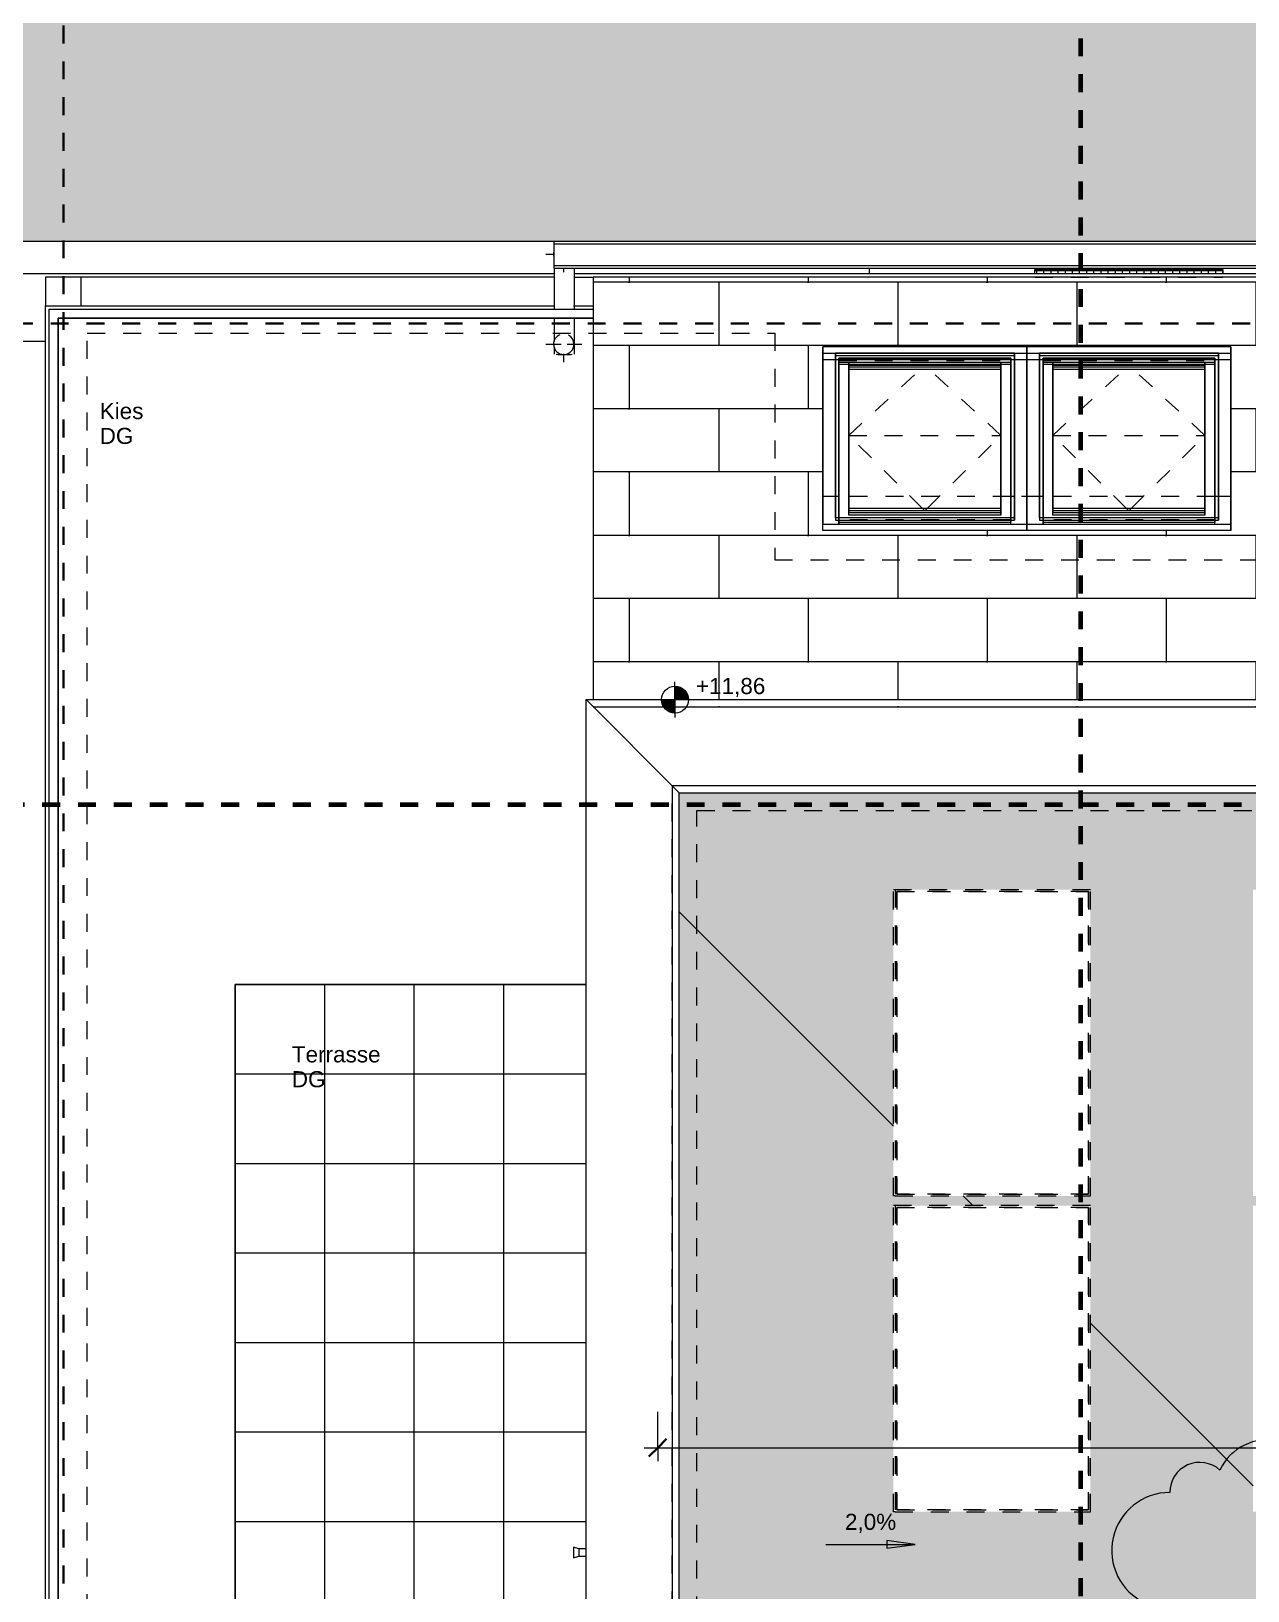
# Model space of a CAD drawing. Header units: metres. Extents: x 3.3 to 48.5, y 58.8 to 100.4.
# Drawn here: x 7.74 to 14.54, y 80.48 to 89.19 of the extents above; entities that cross this region are included whole.
import ezdxf

# ---------------------------------------------------------------- set-up
doc = ezdxf.new("R2010")
doc.units = ezdxf.units.M
for name, pattern in [('Achse', [0.009, 0.005, -0.002, 0, -0.002]), ('Strich', [0.00635, 0.003175, -0.003175]), ('Strich Punkt Mittel', [0.015875, 0.00635, -0.004763, 0, -0.004763]), ('Verdeckt', [0.003, 0.002, -0.001]), ('Verdeckt Oben', [0.00225, 0.0015, -0.00075])]:
    doc.linetypes.add(name, pattern=pattern)
for name, color, linetype, lineweight in [('A-DETL-GENF_', 92, 'Continuous', 13), ('A-ROOF-OTLN', 132, 'Continuous', 5), ('A-ROOF-PATT', 132, 'Continuous', 13), ('A_2D', 7, 'Continuous', 5), ('A_Bemassung-50_', 4, 'Continuous', 9), ('A_Bemassung_', 4, 'Continuous', 9), ('A_Dach', 7, 'Continuous', 13), ('A_Decken', 8, 'Continuous', 13), ('A_Fenster', 7, 'Continuous', 13), ('A_Gelaender', 7, 'Continuous', 13), ('A_Raeume', 7, 'Continuous', 13), ('A_Raeume_', 7, 'Continuous', 5), ('A_Raster_', 1, 'Continuous', 9), ('A_Waende', 7, 'Continuous', 13), ('G-ANNO-DIMS_', 111, 'Continuous', 9), ('G-ANNO-REVC_', 71, 'Continuous', 9), ('G-ANNO-SYMB_', 111, 'Continuous', 9), ('HT_E-Gesamt', 2, 'Continuous', 13), ('M-EQPM', 50, 'Continuous', 5), ('P-PIPE', 3, 'Continuous', 5), ('P-PIPE-CNTR', 3, 'Continuous', 5), ('Text', 250, 'Continuous', 9)]:
    doc.layers.add(name, color=color, linetype=linetype, lineweight=lineweight)
doc.styles.add('Arial_1', font='arial.ttf', dxfattribs={"height": 0.09})
doc.styles.add('Arial_3', font='arial.ttf', dxfattribs={"height": 0.1})
doc.dimstyles.new('WGA-Bemaßung', dxfattribs={"dimscale": 0.3048, "dimtxt": 0.102026, "dimasz": 0.328084, "dimexe": 0.246063, "dimexo": 0.0625, "dimgap": 0.04101, "dimtad": 1, "dimdec": 1, "dimlfac": 100, "dimrnd": 0.5, "dimdsep": 46, "dimtxsty": 'Arial_3', "dimblk1": 'OBLIQUE', "dimblk2": 'OBLIQUE', "dimsah": 1, "dimcen": 0.09, "dimdle": 0.246063, "dimazin": 2, "dimtfac": 1, "dimtdec": 4, "dimtix": 1, "dimtmove": 0, "dimatfit": 3, "dimfxl": 0.656168, "dimfxlon": 1, "dimtvp": 1, "dimtolj": 1, "dimtzin": 0, "dimarcsym": 2})

# ---------------------------------------------------------------- blocks, each defined once
blk = doc.blocks.new('Typ des oberen Holms - Oberer Geländerholm_Innen_-3410094-263_PP_DDS_BT1')
at = {"layer": 'A_Gelaender', "lineweight": 5}
for p, q in [((7.8427, 70.998), (7.8427, 87.638)), ((7.8427, 87.638), (10.8827, 87.638)), ((7.8927, 87.588), (7.8927, 71.048)), ((10.8827, 87.588), (7.8927, 87.588))]:
    blk.add_line(p, q, dxfattribs=at)
blk = doc.blocks.new('Typ des oberen Holms - Oberer Geländerholm_Innen_-V4-263_PP_DDS_BT1')
at = {"layer": 'A_Gelaender', "lineweight": 5}
for p, q in [((7.8427, 87.638), (10.8827, 87.638)), ((7.8427, 70.998), (7.8427, 87.638)), ((7.8927, 87.588), (10.8827, 87.588)), ((7.8927, 71.048), (7.8927, 87.588))]:
    blk.add_line(p, q, dxfattribs=at)
blk = doc.blocks.new('Fens_Dach_1tlg1 - KF_1140X1400-V8-263_PP_DDS_BT1')
at = {"layer": 'A_Fenster'}
for p, q in [((37.8502, 87.4287), (36.7102, 87.4287)), ((36.7102, 87.4287), (36.7102, 86.4388)), ((36.7102, 87.3934), (36.7102, 87.4287)), ((36.7102, 86.4034), (36.7102, 87.3934)), ((36.7102, 87.3934), (36.7802, 87.3934)), ((36.7802, 87.3934), (37.7802, 87.3934)), ((36.7802, 86.4741), (36.7802, 87.3934)), ((36.7802, 87.3934), (36.7802, 87.3792)), ((37.7802, 87.3934), (36.7802, 87.3934)), ((36.7802, 87.3792), (36.7802, 86.46)), ((36.7802, 87.3792), (37.7802, 87.3792)), ((36.8002, 86.4741), (36.8002, 87.3651)), ((36.8002, 87.3651), (37.7602, 87.3651)), ((36.8002, 87.3297), (36.8002, 87.3651)), ((36.8002, 86.4741), (36.8002, 87.3651)), ((36.8002, 87.3651), (36.8002, 87.3403)), ((37.7602, 87.3651), (36.8002, 87.3651)), ((37.7602, 87.3651), (37.7602, 86.4741)), ((37.7602, 87.3651), (37.7602, 87.3297)), ((37.7602, 87.3651), (37.7602, 86.4741)), ((37.7602, 87.3403), (37.7602, 87.3651)), ((37.7802, 87.3934), (37.8502, 87.3934)), ((37.7802, 87.3934), (37.7802, 86.4741)), ((37.7802, 87.3792), (37.7802, 87.3934)), ((37.7802, 86.46), (37.7802, 87.3792)), ((37.8502, 86.4388), (37.8502, 87.4287)), ((37.8502, 87.4287), (37.8502, 87.3934)), ((37.8502, 87.3934), (37.8502, 86.4034)), ((36.8002, 87.3403), (36.8002, 86.4741)), ((36.8552, 87.3403), (36.8002, 87.3403)), ((37.7602, 87.3297), (36.8002, 87.3297)), ((36.8002, 87.3297), (36.8002, 86.4741)), ((36.8552, 87.3258), (36.8552, 87.3403)), ((37.7052, 87.3403), (36.8552, 87.3403)), ((36.8552, 87.3403), (36.8552, 86.5271)), ((37.7052, 87.3403), (36.8552, 87.3403)), ((36.8552, 86.5127), (36.8552, 87.3258)), ((36.8552, 87.3258), (36.8552, 87.3159)), ((36.8552, 87.3258), (37.7052, 87.3258)), ((36.8552, 87.3014), (36.8552, 87.3258)), ((36.8552, 87.3159), (36.8552, 86.5028)), ((36.8552, 87.3159), (37.7052, 87.3159)), ((36.8552, 86.5028), (36.8552, 87.3014)), ((37.7052, 87.3014), (36.8552, 87.3014)), ((37.7602, 87.3403), (37.7052, 87.3403)), ((37.7052, 87.3403), (37.7052, 87.3258)), ((37.7052, 86.5271), (37.7052, 87.3403)), ((37.7052, 87.3159), (37.7052, 87.3258)), ((37.7052, 87.3258), (37.7052, 86.5127)), ((37.7052, 87.3258), (37.7052, 87.3014)), ((37.7052, 86.5028), (37.7052, 87.3159)), ((37.7052, 87.3014), (37.7052, 86.5028)), ((37.7602, 86.4741), (37.7602, 87.3403)), ((37.7602, 86.4741), (37.7602, 87.3297)), ((36.8552, 86.4883), (36.8552, 86.5271)), ((36.8552, 86.5271), (37.7052, 86.5271)), ((36.8552, 86.5028), (36.8552, 86.5127)), ((37.7052, 86.5127), (36.8552, 86.5127)), ((36.8552, 86.5028), (37.7052, 86.5028)), ((36.8552, 86.4883), (36.8552, 86.5028)), ((37.7052, 86.4883), (37.7052, 86.5271)), ((37.7052, 86.5127), (37.7052, 86.5028)), ((37.7052, 86.5028), (37.7052, 86.4883)), ((36.7102, 86.4388), (37.8502, 86.4388)), ((36.7102, 86.4034), (36.7102, 86.4388)), ((37.7802, 86.4741), (36.7802, 86.4741)), ((36.7802, 86.4741), (36.7802, 86.46)), ((36.7802, 86.46), (37.7802, 86.46)), ((37.7602, 86.4741), (36.8002, 86.4741)), ((36.8002, 86.4741), (36.8002, 86.46)), ((36.8002, 86.46), (36.8002, 86.4741)), ((37.7602, 86.4741), (36.8002, 86.4741)), ((36.8002, 86.4741), (36.8002, 86.46)), ((36.8002, 86.4741), (36.8002, 86.46)), ((36.8002, 86.46), (36.8002, 86.4494)), ((36.8002, 86.4388), (36.8002, 86.46)), ((36.8002, 86.46), (36.8002, 86.4494)), ((36.8002, 86.46), (36.8002, 86.4494)), ((36.8002, 86.4494), (36.8002, 86.4388)), ((36.8002, 86.4494), (37.7602, 86.4494)), ((36.8002, 86.4388), (37.7602, 86.4388)), ((37.7052, 86.4883), (36.8552, 86.4883)), ((37.7602, 86.46), (37.7602, 86.4741)), ((37.7602, 86.46), (37.7602, 86.4741)), ((37.7602, 86.4741), (37.7602, 86.46)), ((37.7602, 86.46), (37.7602, 86.4741)), ((37.7602, 86.4494), (37.7602, 86.46)), ((37.7602, 86.4388), (37.7602, 86.46)), ((37.7602, 86.46), (37.7602, 86.4494)), ((37.7602, 86.4494), (37.7602, 86.46)), ((37.7602, 86.4388), (37.7602, 86.4494)), ((37.7802, 86.4741), (37.7802, 86.46)), ((37.8502, 86.4034), (37.8502, 86.4388)), ((37.8502, 86.4034), (36.7102, 86.4034))]:
    blk.add_line(p, q, dxfattribs=at)
at = {"layer": 'A_Fenster', "linetype": 'Verdeckt', "lineweight": 5}
for p, q in [((36.8002, 86.4741), (36.8002, 87.3523)), ((36.8002, 87.3523), (37.7602, 87.3523)), ((36.8552, 86.9334), (37.2802, 87.3258)), ((37.7052, 86.9334), (37.2802, 87.3258)), ((37.7602, 87.3523), (37.7602, 86.4741)), ((36.8552, 86.9334), (37.7052, 86.9334)), ((37.2655, 86.5271), (36.8552, 86.9334)), ((37.2948, 86.5271), (37.7052, 86.9334)), ((37.2802, 86.5127), (37.2655, 86.5271)), ((37.2802, 86.5127), (37.2948, 86.5271)), ((36.8002, 86.4614), (36.8002, 86.4741)), ((37.7602, 86.4614), (36.8002, 86.4614)), ((37.7602, 86.4741), (37.7602, 86.4614))]:
    blk.add_line(p, q, dxfattribs=at)
blk = doc.blocks.new('Fens_Dach_1tlg1 - KF_1140X1400-V12-263_PP_DDS_BT1')
at = {"layer": 'A_Fenster'}
for p, q in [((13.3052, 87.4287), (12.1652, 87.4287)), ((12.1652, 87.4287), (12.1652, 86.4388)), ((12.1652, 87.3934), (12.1652, 87.4287)), ((12.1652, 86.4034), (12.1652, 87.3934)), ((12.1652, 87.3934), (12.2352, 87.3934)), ((12.2352, 87.3934), (13.2352, 87.3934)), ((12.2352, 86.4741), (12.2352, 87.3934)), ((12.2352, 87.3934), (12.2352, 87.3792)), ((13.2352, 87.3934), (12.2352, 87.3934)), ((12.2352, 87.3792), (12.2352, 86.46)), ((12.2352, 87.3792), (13.2352, 87.3792)), ((12.2552, 86.4741), (12.2552, 87.3651)), ((12.2552, 87.3651), (13.2152, 87.3651)), ((12.2552, 87.3297), (12.2552, 87.3651)), ((12.2552, 86.4741), (12.2552, 87.3651)), ((12.2552, 87.3651), (12.2552, 87.3403)), ((13.2152, 87.3651), (12.2552, 87.3651)), ((13.2152, 87.3651), (13.2152, 86.4741)), ((13.2152, 87.3651), (13.2152, 87.3297)), ((13.2152, 87.3651), (13.2152, 86.4741)), ((13.2152, 87.3403), (13.2152, 87.3651)), ((13.2352, 87.3934), (13.3052, 87.3934)), ((13.2352, 87.3934), (13.2352, 86.4741)), ((13.2352, 87.3792), (13.2352, 87.3934)), ((13.2352, 86.46), (13.2352, 87.3792)), ((13.3052, 86.4388), (13.3052, 87.4287)), ((13.3052, 87.4287), (13.3052, 87.3934)), ((13.3052, 87.3934), (13.3052, 86.4034)), ((12.2552, 87.3403), (12.2552, 86.4741)), ((12.3102, 87.3403), (12.2552, 87.3403)), ((13.2152, 87.3297), (12.2552, 87.3297)), ((12.2552, 87.3297), (12.2552, 86.4741)), ((12.3102, 87.3258), (12.3102, 87.3403)), ((13.1602, 87.3403), (12.3102, 87.3403)), ((12.3102, 87.3403), (12.3102, 86.5271)), ((13.1602, 87.3403), (12.3102, 87.3403)), ((12.3102, 86.5127), (12.3102, 87.3258)), ((12.3102, 87.3258), (12.3102, 87.3159)), ((12.3102, 87.3258), (13.1602, 87.3258)), ((12.3102, 87.3014), (12.3102, 87.3258)), ((12.3102, 87.3159), (12.3102, 86.5028)), ((12.3102, 87.3159), (13.1602, 87.3159)), ((12.3102, 86.5028), (12.3102, 87.3014)), ((13.1602, 87.3014), (12.3102, 87.3014)), ((13.2152, 87.3403), (13.1602, 87.3403)), ((13.1602, 87.3403), (13.1602, 87.3258)), ((13.1602, 86.5271), (13.1602, 87.3403)), ((13.1602, 87.3159), (13.1602, 87.3258)), ((13.1602, 87.3258), (13.1602, 86.5127)), ((13.1602, 87.3258), (13.1602, 87.3014)), ((13.1602, 86.5028), (13.1602, 87.3159)), ((13.1602, 87.3014), (13.1602, 86.5028)), ((13.2152, 86.4741), (13.2152, 87.3403)), ((13.2152, 86.4741), (13.2152, 87.3297)), ((12.3102, 86.4883), (12.3102, 86.5271)), ((12.3102, 86.5271), (13.1602, 86.5271)), ((12.3102, 86.5028), (12.3102, 86.5127)), ((13.1602, 86.5127), (12.3102, 86.5127)), ((12.3102, 86.5028), (13.1602, 86.5028)), ((12.3102, 86.4883), (12.3102, 86.5028)), ((13.1602, 86.4883), (13.1602, 86.5271)), ((13.1602, 86.5127), (13.1602, 86.5028)), ((13.1602, 86.5028), (13.1602, 86.4883)), ((12.1652, 86.4388), (13.3052, 86.4388)), ((12.1652, 86.4034), (12.1652, 86.4388)), ((13.2352, 86.4741), (12.2352, 86.4741)), ((12.2352, 86.4741), (12.2352, 86.46)), ((12.2352, 86.46), (13.2352, 86.46)), ((13.2152, 86.4741), (12.2552, 86.4741)), ((12.2552, 86.4741), (12.2552, 86.46)), ((12.2552, 86.46), (12.2552, 86.4741)), ((13.2152, 86.4741), (12.2552, 86.4741)), ((12.2552, 86.4741), (12.2552, 86.46)), ((12.2552, 86.4741), (12.2552, 86.46)), ((12.2552, 86.46), (12.2552, 86.4494)), ((12.2552, 86.4388), (12.2552, 86.46)), ((12.2552, 86.46), (12.2552, 86.4494)), ((12.2552, 86.46), (12.2552, 86.4494)), ((12.2552, 86.4494), (12.2552, 86.4388)), ((12.2552, 86.4494), (13.2152, 86.4494)), ((12.2552, 86.4388), (13.2152, 86.4388)), ((13.1602, 86.4883), (12.3102, 86.4883)), ((13.2152, 86.46), (13.2152, 86.4741)), ((13.2152, 86.46), (13.2152, 86.4741)), ((13.2152, 86.4741), (13.2152, 86.46)), ((13.2152, 86.46), (13.2152, 86.4741)), ((13.2152, 86.4494), (13.2152, 86.46)), ((13.2152, 86.4388), (13.2152, 86.46)), ((13.2152, 86.46), (13.2152, 86.4494)), ((13.2152, 86.4494), (13.2152, 86.46)), ((13.2152, 86.4388), (13.2152, 86.4494)), ((13.2352, 86.4741), (13.2352, 86.46)), ((13.3052, 86.4034), (13.3052, 86.4388)), ((13.3052, 86.4034), (12.1652, 86.4034))]:
    blk.add_line(p, q, dxfattribs=at)
at = {"layer": 'A_Fenster', "linetype": 'Verdeckt', "lineweight": 5}
for p, q in [((12.2552, 86.4741), (12.2552, 87.3523)), ((12.2552, 87.3523), (13.2152, 87.3523)), ((12.3102, 86.9334), (12.7352, 87.3258)), ((13.1602, 86.9334), (12.7352, 87.3258)), ((13.2152, 87.3523), (13.2152, 86.4741)), ((12.3102, 86.9334), (13.1602, 86.9334)), ((12.7205, 86.5271), (12.3102, 86.9334)), ((12.7498, 86.5271), (13.1602, 86.9334)), ((12.7352, 86.5127), (12.7205, 86.5271)), ((12.7352, 86.5127), (12.7498, 86.5271)), ((12.2552, 86.4614), (12.2552, 86.4741)), ((13.2152, 86.4614), (12.2552, 86.4614)), ((13.2152, 86.4741), (13.2152, 86.4614))]:
    blk.add_line(p, q, dxfattribs=at)
blk = doc.blocks.new('Fens_1tlg_OL - DF_OL_DK_1120x2400-10146496-263_PP_DDS_BT1')
at = {"layer": 'A_Fenster', "linetype": 'Verdeckt Oben', "lineweight": 5}
blk.add_line((-0.525, 0.26), (0.525, 0.26), dxfattribs=at)
blk = doc.blocks.new('Basiswand _ Attika_BLE_0340_0100 - ___-7444952-263_PP_DDS_BT1')
at = {"layer": 'A_Waende'}
for p, q in [((11.3627, 84.938), (10.8427, 85.458)), ((10.8427, 85.458), (39.4827, 85.458)), ((11.3627, 84.938), (38.9627, 84.938))]:
    blk.add_line(p, q, dxfattribs=at)
blk = doc.blocks.new('Basiswand _ Attika_BLE_0340_0100 - ___-7444962-263_PP_DDS_BT1')
at = {"layer": 'A_Waende'}
for p, q in [((10.8427, 85.458), (11.3627, 84.938)), ((10.8427, 73.698), (10.8427, 85.458)), ((11.3627, 74.218), (11.3627, 84.938))]:
    blk.add_line(p, q, dxfattribs=at)
blk = doc.blocks.new('Allg_Sollarkollektor - Allg_Sollarkollektor-V25-263_PP_DDS_BT1')
at = {"layer": 'A_2D', "color": 8, "linetype": 'Strich', "lineweight": 13}
for p, q in [((-0.855, 0.5548), (-0.855, -0.5367)), ((0.855, 0.5548), (-0.855, 0.5548)), ((-0.845, 0.5451), (-0.845, -0.527)), ((0.845, 0.5451), (-0.845, 0.5451)), ((-0.845, 0.5451), (0.845, 0.5451)), ((-0.845, -0.527), (-0.845, 0.5451)), ((0.845, -0.527), (0.845, 0.5451)), ((0.845, 0.5451), (0.845, -0.527)), ((0.855, -0.5367), (0.855, 0.5548)), ((-0.855, -0.5367), (0.855, -0.5367)), ((-0.855, -0.5367), (-0.855, -0.5457)), ((0.855, -0.5457), (-0.855, -0.5457)), ((-0.845, -0.527), (0.845, -0.527)), ((0.845, -0.527), (-0.845, -0.527)), ((0.855, -0.5367), (0.855, -0.5457))]:
    blk.add_line(p, q, dxfattribs=at)
blk = doc.blocks.new('HLS_Rigol - 20x8cm-V31-263_PP_DDS_BT1')
at = {"layer": 'M-EQPM'}
h = blk.add_hatch(dxfattribs=at)
h.set_pattern_fill('FP_22', color=256, style=0, pattern_type=2)
h.set_pattern_definition([(270, (0, 0.6096), (0.04, 0), [])])
h.paths.add_polyline_path([(0.5389, 0.0775), (1.05, 0.0775), (1.05, 0.095), (0, 0.095), (0, 0.0775), (0.1854, 0.0775)])
for p, q in [((0, 0.097), (0, 0.1)), ((0, 0.1), (1.05, 0.1)), ((0, 0.1), (1.05, 0.1)), ((0, 0.097), (1.05, 0.097)), ((0, 0.0775), (0, 0.095)), ((0, 0.095), (1.05, 0.095)), ((1.05, 0.1), (1.05, 0.097)), ((1.05, 0.095), (1.05, 0.0775))]:
    blk.add_line(p, q, dxfattribs=at)
blk = doc.blocks.new('Kemperventil - Standard-V33-263_PP_DDS_BT1')
at = {"layer": 'HT_E-Gesamt'}
for p, q in [((0.095, 0.19), (0.105, 0.16)), ((0.125, 0.19), (0.095, 0.19)), ((0.155, 0.19), (0.125, 0.19)), ((0.145, 0.16), (0.155, 0.19)), ((0.105, 0.16), (0.105, 0.12)), ((0.125, 0.16), (0.105, 0.16)), ((0.145, 0.16), (0.125, 0.16)), ((0.145, 0.12), (0.145, 0.16))]:
    blk.add_line(p, q, dxfattribs=at)
blk = doc.blocks.new('Höhenkoten - 018-55641-263_PP_DDS_BT1')
at = {"layer": 'G-ANNO-DIMS_'}
h = blk.add_hatch(color=256, dxfattribs=at)
edge = h.paths.add_edge_path()
edge.add_line((0, 0), (0, -0.0015))
edge.add_arc((0, 0), 0.0015, 180, 270, ccw=False)
edge.add_line((-0.0015, 0), (0, 0))
h = blk.add_hatch(color=256, dxfattribs=at)
edge = h.paths.add_edge_path()
edge.add_line((0, 0), (0, 0.0015))
edge.add_arc((0, 0), 0.0015, 0, 90, ccw=False)
edge.add_line((0.0015, 0), (0, 0))
for p, q in [((0, 0), (0, 0.002)), ((-0.002, 0), (0.01024, 0)), ((0, 0), (0, -0.002))]:
    blk.add_line(p, q, dxfattribs=at)
blk.add_circle((0, 0), 0.0015, dxfattribs=at)
blk = doc.blocks.new('DIMBLOCK32-263_PP_DDS_BT1')
at = {"layer": 'A_Bemassung-50_', "transparency": 16777216}
for p, q in [((11.2427, 81.2803), (11.2427, 81.4803)), ((20.2277, 81.2803), (20.2277, 81.4803)), ((11.1677, 81.2803), (20.2277, 81.2803)), ((11.2427, 81.2803), (11.2427, 81.2053)), ((20.2277, 81.2803), (20.2277, 81.2053))]:
    blk.add_line(p, q, dxfattribs=at)
at = {"layer": 'A_Bemassung-50_', "lineweight": 35, "transparency": 16777216}
for p, q in [((11.2427, 81.2803), (11.1927, 81.2303)), ((11.2427, 81.2803), (11.2927, 81.3303)), ((20.2277, 81.2803), (20.1777, 81.2303)), ((20.2277, 81.2803), (20.2777, 81.3303))]:
    blk.add_line(p, q, dxfattribs=at)
at = {"layer": 'A_Bemassung-50_', "color": 0, "transparency": 16777216, "insert": (15.5617, 81.4226), "char_height": 0.1, "width": 0.416266, "attachment_point": 1, "line_spacing_factor": 0.941778, "style": 'Arial_3'}
blk.add_mtext('898,5', dxfattribs=at)
blk = doc.blocks.new('_Oblique')
at = {"color": 0, "linetype": 'ByBlock', "lineweight": -2}
blk.add_line((-0.5, -0.5), (0.5, 0.5), dxfattribs=at)
blk = doc.blocks.new('Family - ___-11922571-263_PP_DDS_BT1')
at = {"layer": 'G-ANNO-REVC_'}
for centre, radius, start, end in [((14.6495, 81.0305), 0.294, 0, 154.79123), ((15.4895, 81.0305), 0.294, 0, 154.79123), ((16.3295, 81.0305), 0.294, 0, 154.79123), ((14.2714, 81.0305), 0.168, 48.18969, 180), ((15.1115, 81.0305), 0.168, 48.18969, 180), ((15.9515, 81.0305), 0.168, 48.18969, 180), ((14.1034, 80.7062), 0.3242, 90, 244.79123), ((16.6235, 80.8452), 0.1853, 318.18969, 90), ((16.6235, 80.4283), 0.3242, 270, 64.79123), ((14.1034, 80.2893), 0.1853, 138.18969, 270), ((14.1034, 79.7798), 0.3242, 90, 244.79123), ((16.6235, 79.9188), 0.1853, 318.18969, 90), ((16.6235, 79.5019), 0.3242, 270, 64.79123), ((14.1034, 79.3629), 0.1853, 138.18969, 270), ((14.3975, 79.1776), 0.294, 180, 334.79123), ((14.7755, 79.1776), 0.168, 228.18969, 0), ((15.2375, 79.1776), 0.294, 180, 334.79123), ((15.6155, 79.1776), 0.168, 228.18969, 0), ((16.0775, 79.1776), 0.294, 180, 334.79123), ((16.4555, 79.1776), 0.168, 228.18969, 0)]:
    blk.add_arc(centre, radius, start, end, dxfattribs=at)

msp = doc.modelspace()

# ---------------------------------------------------------------- hatches: boundary and pattern name
at = {"layer": 'A-DETL-GENF_'}
h = msp.add_hatch(color=7, dxfattribs=at)
h.paths.add_polyline_path([(34.721, 60.695), (48.5147, 60.9742), (48.5147, 89.3718), (26.922, 90.2112), (3.2658, 93.9965), (3.2658, 60.8843), (3.9728, 60.8797), (34.7182, 60.695)])
h.paths.add_polyline_path([(45.7835, 66.2829), (45.7835, 66.2829), (45.7971, 66.2829)])
h.paths.add_polyline_path([(7.7127, 68.818), (7.6627, 68.818), (7.6627, 82.3889), (5.6628, 82.387), (5.6627, 82.388), (5.6627, 87.528), (7.6427, 87.528), (7.6427, 88.018), (22.2377, 88.018), (22.2377, 88.998), (25.5977, 88.998), (25.5977, 88.018), (42.6827, 88.018), (42.6827, 87.528), (44.6627, 87.528), (44.6627, 82.388), (42.6627, 82.388), (42.6627, 70.798), (42.3177, 70.798), (42.3177, 68.818), (36.1777, 68.818), (36.1777, 70.8006), (28.7649, 70.8006), (28.7649, 70.578), (28.5449, 70.578), (28.5449, 70.8004), (21.6481, 70.7965), (21.6481, 68.818), (15.5127, 68.818), (15.5127, 70.8167), (11.8027, 70.8167), (11.8027, 68.818), (8.9219, 68.818)])
at = {"layer": 'A-DETL-GENF_', "lineweight": 5}
h = msp.add_hatch(dxfattribs=at)
h.set_pattern_fill('FP_23', color=252, style=0, pattern_type=2)
h.set_pattern_definition([(90, (-0.11733, 0.368), (-0.5, 0), []), (180, (-0.11733, 0.368), (-1e-16, -0.5), [])])
h.paths.add_polyline_path([(16.6991, 71.718), (21.6909, 71.718), (21.6909, 73.698), (16.4909, 73.698), (16.4909, 71.718)])
h.paths.add_polyline_path([(34.3744, 71.718), (34.9382, 71.718), (34.9382, 73.698), (29.7382, 73.698), (29.7382, 71.718), (33.6674, 71.718)])
h.paths.add_polyline_path([(10.3359, 78.667), (10.8427, 78.667), (10.8427, 83.868), (8.8827, 83.868), (8.8827, 78.667), (9.5279, 78.667)])
h.paths.add_polyline_path([(39.4827, 79.143), (41.4427, 79.143), (41.4427, 84.3537), (39.4827, 84.3537), (39.4827, 79.318)])
h.paths.add_polyline_path([(22.5319, 85.456), (27.9077, 85.456), (27.9077, 87.488), (22.4177, 87.488), (22.4177, 85.456)])
h.paths.add_polyline_path([(22.4377, 86.888), (22.4377, 87.088), (22.6377, 87.088), (22.4627, 87.063), (22.4422, 86.9194)])
at = {"layer": 'A-ROOF-PATT', "lineweight": 5}
h = msp.add_hatch(dxfattribs=at)
h.set_pattern_fill('FP_19', color=256, style=0, pattern_type=2)
h.set_pattern_definition([(180, (0.0827, 43.595), (-1, -0.70711), [1, 0]), (180, (0.0827, 43.241), (-1, -0.70711), [1, 0]), (270, (-0.4173, 43.948), (1, -0.70711), [0.35355, -0.35355]), (270, (-0.9173, 43.595), (1, -0.70711), [0.35355, -0.35355])])
h.paths.add_polyline_path([(12.457, 85.418), (22.4177, 85.418), (22.4177, 85.4208), (10.8827, 85.4208), (10.8827, 85.418), (12.2802, 85.418)])
h.paths.add_polyline_path([(10.9347, 85.458), (22.4177, 85.458), (22.4177, 87.818), (10.8827, 87.818), (10.8827, 85.458)])
h.paths.add_polyline_path([(13.5175, 86.4034), (12.1652, 86.4034), (12.1652, 87.4287), (14.4452, 87.4287), (14.4452, 86.4034), (13.5635, 86.4034)])
h.paths.add_polyline_path([(18.5177, 86.4034), (18.5177, 87.4287), (19.6577, 87.4287), (19.6577, 86.4034), (18.8201, 86.4034)])
h.paths.add_polyline_path([(16.6991, 86.4034), (16.1152, 86.4034), (16.1152, 87.4287), (17.2552, 87.4287), (17.2552, 86.4034)])
h = msp.add_hatch(dxfattribs=at)
h.set_pattern_fill('FP_3', color=256, style=0, pattern_type=2)
h.set_pattern_definition([(228.007, (0.18288, 0.31208), (-2.0318916186, -2.2854183216), [0.03417, -3.383]), (184.969, (0.16002, 0.28669), (3.0484561691, 0.2540019391), [0.05864, -5.805]), (132.516, (0.1016, 0.28161), (2.5403073697, -2.7937891523), [0.04134, -4.093]), (267.273, (0.00254, 0.21812), (0.253996185, 5.0786668393), [0.05339, -5.286]), (292.838, (0, 0.16479), (-1.2698527249, 3.0470029274), [0.05235, -5.183]), (357.274, (0.02032, 0.11654), (-5.07967014, 0.2539551053), [0.0534, -5.287]), (37.689, (0.07366, 0.114), (-3.3023081407, -2.5397638277), [0.07061, -6.991]), (72.252, (0.12954, 0.15717), (1.778005175, 5.5869097272), [0.06666, -6.599]), (121.435, (0.14986, 0.22066), (-2.0322483687, 3.3017026713), [0.05357, -5.304]), (175.237, (0.12192, 0.26637), (2.793562267, -0.253928434), [0.06117, -2.997]), (222.392, (0.06096, 0.27145), (-3.04766884196, -2.7931589737), [0.0791, -7.831]), (138.82, (0.254, 0.21558), (-1.777671267, 1.5233964025), [0.027, -2.673]), (171.471, (0.23368, 0.23336), (3.3021888525, -0.5079247348), [0.05137, -5.085]), (224.994, (0.18288, 0.24098), (1.7e-06, -0.25395033), [0.03592, -0.32326]), (203.194, (0.1651, 0.27145), (1.269649148, 0.507732472), [0.01934, -1.915]), (291.805, (0.14732, 0.26383), (-0.25399169, 0.761853061), [0.02735, -1.34]), (30.959, (0.15748, 0.23844), (0.762001806, 0.507900117), [0.04443, -1.437]), (161.569, (0.19558, 0.26129), (0.50799946, -0.25394648), [0.03213, -0.77107]), (16.386, (0, 0.26383), (2.5402409495, 0.7618958376), [0.04501, -4.456]), (70.343, (0.04318, 0.27653), (-1.0158409634, -2.7930526678), [0.03775, -3.738]), (293.203, (0.19558, 0.31208), (-0.507931902, 1.269569378), [0.03868, -1.895]), (343.614, (0.21082, 0.27653), (-2.5402409495, 0.7618958376), [0.04501, -4.456]), (339.448, (0, 0.10638), (-1.269562447, 0.507723815), [0.0434, -2.127]), (294.779, (0.04064, 0.09115), (-1.270170545, 2.793875891), [0.03636, -3.6]), (66.797, (0.19812, 0.05813), (0.507931902, 1.269569378), [0.03868, -1.895]), (17.351, (0.21336, 0.09369), (-3.3023008244, -1.015905403), [0.04258, -4.215]), (69.44, (0.07366, 0.05813), (-0.507910437, -1.269488031), [0.0217, -2.148]), (101.312, (0.18288, 0.05813), (-0.25401686, 1.015909677), [0.01295, -1.282]), (165.966, (0.18034, 0.07083), (0.762001095, -0.25395347), [0.05236, -0.99489]), (186.008, (0.12954, 0.08353), (2.540368142, 0.2539986755), [0.04853, -4.804]), (303.695, (0.15748, 0.21558), (-0.25399657, 0.50789492), [0.03663, -0.87906]), (353.159, (0.1778, 0.18511), (4.3182463913, -0.5078916343), [0.06396, -6.332]), (60.941, (0.2413, 0.17749), (-1.015812906, -1.777341202), [0.02615, -2.589]), (90, (0.254, 0.20034), (-0.254, 0.25395), [0.01524, -0.23871]), (120.261, (0.12446, 0.09115), (1.015775651, -1.7772852853), [0.03528, -3.493]), (48.007, (0.10668, 0.12162), (2.0318916186, 2.2854183216), [0.06834, -3.349]), (0, (0.1524, 0.1724), (0.254, 0.25395), [0.06604, -0.18796]), (325.31, (0.21844, 0.17241), (-2.5398141737, 1.7775269018), [0.04016, -3.976]), (254.052, (0.25146, 0.14955), (-0.253856876, -1.015327533), [0.03698, -1.812]), (207.641, (0.2413, 0.114), (-4.8256903689, -2.5392983613), [0.06021, -5.961]), (175.427, (0.18796, 0.08607), (-3.3022641056, 0.2539653403), [0.0637, -6.307])])
h.paths.add_polyline_path([(15.0939, 80.5417), (15.2222, 80.5417), (15.2178, 80.9225), (14.7132, 80.9225), (15.0465, 80.5892)])
h.paths.add_polyline_path([(14.5684, 81.0672), (14.5684, 82.6325), (15.1982, 82.6325), (15.1976, 82.6866), (14.5684, 82.6866), (14.5684, 84.3966), (15.178, 84.3966), (15.1718, 84.938), (11.3627, 84.938), (11.3627, 84.273), (12.5594, 83.0763), (12.5594, 84.3966), (13.66, 84.3966), (13.66, 82.6866), (12.9491, 82.6866), (13.0032, 82.6325), (13.66, 82.6325), (13.66, 81.9757), (14.5238, 81.1119)])
h = msp.add_hatch(dxfattribs=at)
h.set_pattern_fill('FP_1', color=256, style=0, pattern_type=2)
h.set_pattern_definition([(228.018, (0.16295, 0.254), (-2.0314528123, -2.2858083747), [0.03417, -3.383]), (184.971, (0.14009, 0.2286), (3.0474510622, 0.2540216987), [0.05863, -5.804]), (132.505, (0.08169, 0.22352), (2.5397709538, -2.7942768048), [0.04134, -4.093]), (267.274, (-0.01735, 0.16002), (0.2539551053, 5.07967014), [0.0534, -5.287]), (292.83, (-0.01989, 0.10668), (-1.2698152688, 3.0481018627), [0.05236, -5.184]), (357.273, (0.00042, 0.05842), (-5.0786668393, 0.253996185), [0.05339, -5.286]), (37.7, (0.05375, 0.05588), (-3.301035372, -2.5397783393), [0.07061, -6.99]), (72.259, (0.10962, 0.09906), (1.7776368311, 5.5880763064), [0.06667, -6.6]), (121.425, (0.12994, 0.16256), (-2.0316720819, 3.3020573153), [0.05358, -5.304]), (175.235, (0.102, 0.20828), (2.7935534013, -0.254025948), [0.06116, -2.997]), (222.403, (0.04105, 0.21336), (-3.0471325378, -2.7937440326), [0.0791, -7.831]), (138.808, (0.23406, 0.15748), (-1.7773521685, 1.5237686836), [0.027, -2.673]), (171.468, (0.21374, 0.17526), (3.30117332, -0.5079492745), [0.05136, -5.084]), (225.006, (0.16295, 0.18288), (5.4e-06, -0.25399983), [0.03592, -0.32326]), (203.203, (0.14517, 0.21336), (1.269569378, 0.507931902), [0.01934, -1.915]), (291.797, (0.1274, 0.20574), (-0.253942868, 0.76200551), [0.02736, -1.34]), (30.969, (0.13756, 0.18034), (0.761847982, 0.508005658), [0.04443, -1.436]), (161.562, (0.17565, 0.2032), (0.50789886, -0.25399589), [0.03212, -0.77095]), (16.393, (-0.01989, 0.20574), (2.539188499, 0.7619239566), [0.045, -4.455]), (70.35, (0.02328, 0.21844), (-1.015826576, -2.7941218824), [0.03776, -3.738]), (293.194, (0.17565, 0.254), (-0.507732472, 1.269649148), [0.03869, -1.896]), (343.607, (0.19088, 0.21844), (-2.539188499, 0.7619239566), [0.045, -4.455]), (339.44, (-0.01989, 0.04826), (-1.269488031, 0.507910437), [0.0434, -2.126]), (294.771, (0.02074, 0.03302), (-1.269780434, 2.794053213), [0.03637, -3.6]), (66.806, (0.17819, 0), (0.507732472, 1.269649148), [0.03869, -1.896]), (17.357, (0.19342, 0.03556), (-3.3012399564, -1.015952889), [0.04257, -4.214]), (69.448, (0.05375, 0), (-0.507723815, -1.269562447), [0.0217, -2.148]), (101.308, (0.16295, 0), (-0.25393613, 1.01592937), [0.01295, -1.282]), (165.961, (0.16041, 0.0127), (0.761850388, -0.25399813), [0.05235, -0.99472]), (186.01, (0.10962, 0.0254), (2.5393647706, 0.253982649), [0.04852, -4.803]), (303.685, (0.13756, 0.15748), (-0.253946744, 0.50799749), [0.03663, -0.87912]), (353.156, (0.15787, 0.127), (4.317226918, -0.50799857), [0.06394, -6.33]), (60.95, (0.22136, 0.11938), (-1.016019282, -1.77837494), [0.02615, -2.589]), (90, (0.23406, 0.14224), (-0.25395, 0.254), [0.01524, -0.23876]), (120.251, (0.10454, 0.03302), (1.0159692298, -1.7783263712), [0.03528, -3.493]), (48.018, (0.08677, 0.0635), (2.0314528123, 2.2858083747), [0.06834, -3.349]), (0, (0.13248, 0.1143), (0.25395, 0.254), [0.06603, -0.18792]), (325.299, (0.1985, 0.1143), (-2.5394728662, 1.7780144784), [0.04016, -3.975]), (254.058, (0.23152, 0.09144), (-0.25403483, -1.016312904), [0.03698, -1.812]), (207.651, (0.22136, 0.05588), (-4.8252471042, -2.5401405645), [0.06021, -5.96]), (175.425, (0.16803, 0.02794), (-3.3012584247, 0.2540008469), [0.06369, -6.305])])
h.paths.add_polyline_path([(11.3627, 76.6605), (13.755, 79.0529), (12.5866, 79.0529), (12.5866, 80.1534), (14.2966, 80.1534), (14.2966, 79.5944), (14.3507, 79.6485), (14.3507, 80.1534), (14.8556, 80.1534), (15.0939, 80.3917), (15.0939, 80.5417), (14.7132, 80.9225), (14.5684, 80.9225), (14.5684, 81.0672), (13.66, 81.9757), (13.66, 80.9225), (12.5594, 80.9225), (12.5594, 82.6325), (13.0032, 82.6325), (12.9491, 82.6866), (12.5594, 82.6866), (12.5594, 83.0763), (11.3627, 84.273), (11.3627, 77.0182)])
at = {"layer": 'G-ANNO-DIMS_'}
msp.add_hatch(color=256, dxfattribs=at).paths.add_polyline_path([(12.6815, 80.7403), (12.5228, 80.7612), (12.5228, 80.7194)])

# ---------------------------------------------------------------- linework, layer by layer
at = {"layer": 'A-ROOF-OTLN'}
for p, q in [((10.6634, 87.868), (10.6634, 88.018)), ((10.6634, 88.003), (22.4177, 88.003)), ((10.6634, 87.883), (22.4177, 87.883)), ((10.6634, 87.868), (22.4177, 87.868))]:
    msp.add_line(p, q, dxfattribs=at)
at = {"layer": 'A_2D'}
msp.add_line((7.6427, 88.018), (22.2377, 88.018), dxfattribs=at)
at = {"layer": 'A_2D', "linetype": 'Verdeckt', "lineweight": 13}
for p, q in [((8.0563, 87.5056), (11.8963, 87.5056)), ((8.0563, 71.1618), (8.0563, 87.5056)), ((11.8963, 87.5056), (11.8963, 86.2393)), ((11.8963, 86.2393), (14.6426, 86.2393)), ((11.461, 84.8389), (38.7985, 84.8389)), ((11.461, 74.3502), (11.461, 84.8389))]:
    msp.add_line(p, q, dxfattribs=at)
at = {"layer": 'A_2D', "lineweight": 13}
for p, q in [((10.8427, 83.868), (8.8827, 83.868)), ((8.8827, 83.868), (8.8827, 78.667)), ((10.8427, 78.667), (10.8427, 83.868))]:
    msp.add_line(p, q, dxfattribs=at)
at = {"layer": 'A_Dach'}
for p, q in [((22.4177, 87.818), (10.8827, 87.818)), ((10.8827, 87.818), (10.8827, 85.458)), ((12.1652, 87.3934), (14.4452, 87.3934)), ((12.1652, 86.4034), (12.1652, 87.3934)), ((14.4452, 87.3934), (14.4452, 86.4034)), ((12.1652, 87.358), (14.4452, 87.358)), ((14.4452, 86.4034), (12.1652, 86.4034)), ((10.8827, 85.4208), (10.8827, 85.418)), ((10.8827, 85.418), (22.4177, 85.418)), ((11.3627, 84.273), (12.5594, 83.0763)), ((12.9491, 82.6866), (13.0032, 82.6325)), ((13.66, 81.9757), (14.5684, 81.0672))]:
    msp.add_line(p, q, dxfattribs=at)
at = {"layer": 'A_Decken'}
for p, q in [((12.4259, 87.838), (12.4259, 87.868)), ((13.3502, 87.8555), (13.3502, 87.8575)), ((14.4002, 87.8575), (14.4002, 87.8555)), ((7.8227, 70.978), (7.8227, 87.658)), ((7.8227, 87.658), (10.6681, 87.658)), ((10.7729, 87.658), (10.8827, 87.658)), ((8.8827, 78.667), (8.8827, 83.868)), ((8.8827, 83.868), (10.8427, 83.868))]:
    msp.add_line(p, q, dxfattribs=at)
at = {"layer": 'A_Raeume', "color": 8, "linetype": 'Verdeckt'}
for p, q in [((12.2352, 86.5927), (12.1652, 86.5927)), ((12.2552, 86.5927), (12.2352, 86.5927)), ((13.2152, 86.5927), (12.2552, 86.5927)), ((13.2352, 86.5927), (13.2152, 86.5927)), ((13.3752, 86.5927), (13.2352, 86.5927)), ((13.3952, 86.5927), (13.3752, 86.5927)), ((14.3552, 86.5927), (13.3952, 86.5927)), ((14.3752, 86.5927), (14.3552, 86.5927)), ((14.4452, 86.5927), (14.3752, 86.5927)), ((39.0027, 84.976), (11.3227, 84.976)), ((11.3227, 74.178), (11.3227, 84.976))]:
    msp.add_line(p, q, dxfattribs=at)
at = {"layer": 'A_Raeume_', "flags": 128}
msp.add_lwpolyline([(39.0027, 84.976), (11.3227, 84.976), (11.3227, 74.178), (39.0027, 74.178)], close=True, dxfattribs=at)
at = {"layer": 'A_Raster_', "linetype": 'Strich Punkt Mittel', "lineweight": 35}
for p, q in [((7.9227, 90.4228), (7.9227, 67.8471)), ((48.1518, 87.558), (4.7026, 87.558))]:
    msp.add_line(p, q, dxfattribs=at)
at = {"layer": 'A_Waende'}
for p, q in [((7.6427, 87.838), (10.6634, 87.838)), ((7.8227, 87.818), (7.8227, 87.658)), ((10.6634, 87.818), (7.8227, 87.818)), ((8.0227, 87.658), (8.0227, 87.818)), ((10.7777, 87.838), (39.5434, 87.838)), ((10.7777, 87.818), (10.8827, 87.818)), ((7.8227, 87.458), (7.6427, 87.458))]:
    msp.add_line(p, q, dxfattribs=at)
at = {"layer": 'G-ANNO-DIMS_'}
for p, q in [((12.6815, 80.7403), (12.5228, 80.7612)), ((12.5228, 80.7612), (12.5228, 80.7194)), ((12.1815, 80.7403), (12.6815, 80.7403)), ((12.5228, 80.7194), (12.6815, 80.7403))]:
    msp.add_line(p, q, dxfattribs=at)
at = {"layer": 'G-ANNO-SYMB_', "linetype": 'Achse', "lineweight": 70}
for p, q in [((13.6052, 91.5509), (13.6052, 68.007)), ((5.0046, 84.8728), (47.8756, 84.8728))]:
    msp.add_line(p, q, dxfattribs=at)
at = {"layer": 'P-PIPE'}
for p, q in [((10.6634, 87.868), (10.6634, 87.638)), ((10.7777, 87.638), (10.7777, 87.868)), ((10.6634, 87.588), (10.6634, 87.4587)), ((10.7777, 87.3883), (10.7777, 87.588)), ((10.6634, 87.4264), (10.6634, 87.3883))]:
    msp.add_line(p, q, dxfattribs=at)
for centre, radius, start, end in [((10.718, 87.9455), 0.0571, 163.548, 180), ((10.718, 87.9455), 0.0571, 180, 196.452), ((10.718, 87.4425), 0.0572, 111.88672, 180), ((10.718, 87.4425), 0.0571, 0, 62.93079), ((10.718, 87.4425), 0.0571, 180, 270), ((10.718, 87.4425), 0.0571, 270, 271.5022), ((10.718, 87.4425), 0.0571, 273.67687, 0)]:
    msp.add_arc(centre, radius, start, end, dxfattribs=at)
for major_axis, start_param, end_param in [((0.0572, 0), 3.809832, 4.659906), ((0.0571, 0), 4.675592, 4.712389), ((0.0571, 0), 4.712389, 5.614946)]:
    msp.add_ellipse((10.7205, 87.3883), major_axis=major_axis, ratio=0.049938, start_param=start_param, end_param=end_param, dxfattribs=at)
at = {"layer": 'P-PIPE-CNTR'}
for p, q in [((10.618, 87.9455), (10.6634, 87.9455)), ((10.718, 87.8455), (10.718, 87.868)), ((10.618, 87.4425), (10.7032, 87.4425)), ((10.718, 87.3425), (10.718, 87.3895)), ((10.7378, 87.4425), (10.818, 87.4425))]:
    msp.add_line(p, q, dxfattribs=at)

# ---------------------------------------------------------------- block references
at = {"layer": 'A_2D', "color": 8, "linetype": 'Strich', "lineweight": 13, "rotation": 269.9999999999998}
for p in [(13.1052, 83.5416), (13.1052, 81.7775)]:
    msp.add_blockref('Allg_Sollarkollektor - Allg_Sollarkollektor-V25-263_PP_DDS_BT1', p, dxfattribs=at)
at = {"layer": 'A_Fenster', "linetype": 'Verdeckt Oben', "lineweight": 5}
msp.add_blockref('Fens_1tlg_OL - DF_OL_DK_1120x2400-10146496-263_PP_DDS_BT1', (13.8752, 87.558), dxfattribs=at)
at = {"layer": 'A_Fenster'}
for name, p in [('Fens_Dach_1tlg1 - KF_1140X1400-V12-263_PP_DDS_BT1', (0, 0)), ('Fens_Dach_1tlg1 - KF_1140X1400-V8-263_PP_DDS_BT1', (-23.405, 0))]:
    msp.add_blockref(name, p, dxfattribs=at)
at = {"layer": 'A_Gelaender', "lineweight": 5}
for name in ['Typ des oberen Holms - Oberer Geländerholm_Innen_-3410094-263_PP_DDS_BT1', 'Typ des oberen Holms - Oberer Geländerholm_Innen_-V4-263_PP_DDS_BT1']:
    msp.add_blockref(name, (0, 0), dxfattribs=at)
at = {"layer": 'A_Waende'}
for name in ['Basiswand _ Attika_BLE_0340_0100 - ___-7444952-263_PP_DDS_BT1', 'Basiswand _ Attika_BLE_0340_0100 - ___-7444962-263_PP_DDS_BT1']:
    msp.add_blockref(name, (0, 0), dxfattribs=at)
at = {"layer": 'G-ANNO-DIMS_', "xscale": 49.99999999999998, "yscale": 49.99999999999998, "zscale": 49.99999999999998}
msp.add_blockref('Höhenkoten - 018-55641-263_PP_DDS_BT1', (11.3393, 85.458), dxfattribs=at)
at = {"layer": 'G-ANNO-REVC_'}
msp.add_blockref('Family - ___-11922571-263_PP_DDS_BT1', (0, 0), dxfattribs=at)
at = {"layer": 'HT_E-Gesamt', "rotation": 89.99999999999991}
msp.add_blockref('Kemperventil - Standard-V33-263_PP_DDS_BT1', (10.9627, 80.5705), dxfattribs=at)
at = {"layer": 'M-EQPM'}
msp.add_blockref('HLS_Rigol - 20x8cm-V31-263_PP_DDS_BT1', (13.3502, 87.7605), dxfattribs=at)

# ---------------------------------------------------------------- texts
at = {"layer": 'G-ANNO-DIMS_', "char_height": 0.09, "attachment_point": 1, "line_spacing_factor": 0.941778, "style": 'Arial_1'}
for s, insert, width in [('+11,86', (11.4561, 85.5791), 0.463866), ('2,0%', (12.2887, 80.9114), 0.342666)]:
    msp.add_mtext(s, dxfattribs=dict(at, insert=insert, width=width))
at = {"layer": 'Text', "color": 7, "char_height": 0.09, "attachment_point": 1, "style": 'Arial_1'}
for s, insert, width in [('Kies', (8.1252, 87.1149), 0.280591), ('DG', (8.1252, 86.976), 0.224472), ('Terrasse', (9.1986, 83.5221), 0.573207), ('DG', (9.1986, 83.3832), 0.224472)]:
    msp.add_mtext(s, dxfattribs=dict(at, insert=insert, width=width))

# ---------------------------------------------------------------- dimensions: what is measured, and where the dimension line sits
at = {"layer": 'A_Bemassung_'}
dim = msp.add_linear_dim(base=(20.2277, 81.2803), p1=(11.2427, 81.4803), p2=(20.2277, 81.4803), dimstyle='WGA-Bemaßung', override={"dimpost": '<>', "dimfxl": 8.985}, dxfattribs=at)
dim.commit()
dim.dimension.update_dxf_attribs({"geometry": 'DIMBLOCK32-263_PP_DDS_BT1', "text_midpoint": (15.7352, 81.3438)})

doc.saveas('drawing.dxf')
